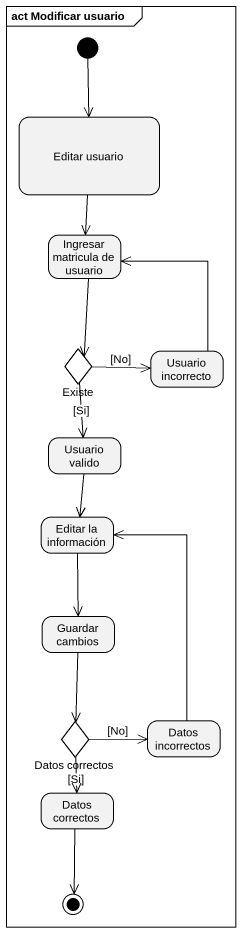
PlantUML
@startuml
mainframe act Modificar usuario
hide empty description
state "Editar usuario" as Editar_usuario
state "Ingresar matricula de usuario" as Ingresar_matricula_de
state Existe <<choice>>
state "Usuario incorrecto" as Usuario_incorrecto
state "Usuario valido" as Usuario_valido
state "Editar la información" as Editar_la_información
state "Guardar cambios" as Guardar_cambios
state "Datos correctos" as Datos_correctos <<choice>>
state "Datos incorrectos" as Datos_incorrectos
state "Datos correctos" as Datos_correctos_2
[*] --> Editar_usuario
Editar_usuario --> Ingresar_matricula_de
Ingresar_matricula_de --> Existe
Existe -right-> Usuario_incorrecto : [No]
Existe --> Usuario_valido : [Si]
Usuario_incorrecto -up-> Ingresar_matricula_de
Usuario_valido --> Editar_la_información
Editar_la_información --> Guardar_cambios
Guardar_cambios --> Datos_correctos
Datos_correctos -right-> Datos_incorrectos : [No]
Datos_correctos --> Datos_correctos_2 : [Si]
Datos_incorrectos -up-> Editar_la_información
Datos_correctos_2 --> [*]
@enduml
